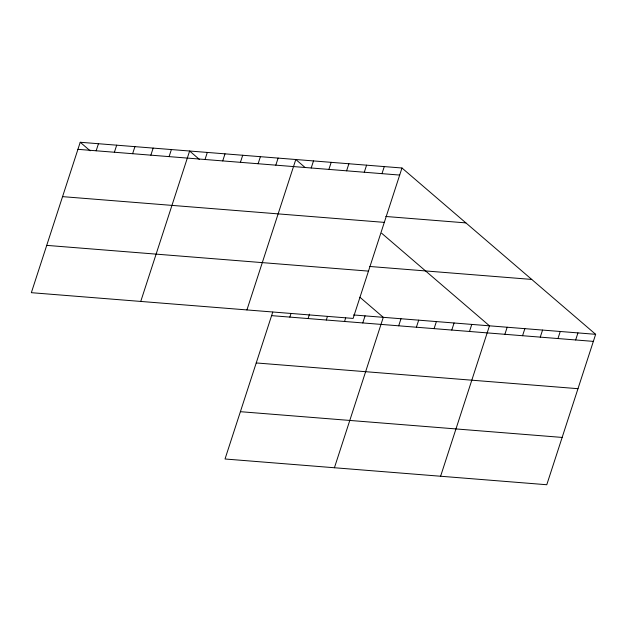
<?xml version="1.0" encoding="UTF-8"?>
<svg xmlns="http://www.w3.org/2000/svg" width="627" height="627" viewBox="0 0 627 627"><rect width="100%" height="100%" fill="white"/><g stroke="black" fill="none" stroke-linecap="round" stroke-linejoin="round"><path stroke-width="0.94" d="M80.225 142.266L31.35 292.684L353.103 318.422L401.978 168.005L80.225 142.266L90.163 150.801M96.158 150.786L98.455 143.724M114.396 152.243L116.693 145.182M132.626 153.701L134.923 146.64M150.856 155.167L153.153 148.097M169.094 156.625L171.39 149.555M140.746 301.438L189.62 151.013L199.558 159.556M205.021 159.493L207.318 152.432M222.718 160.912L225.015 153.85M240.415 162.33L242.712 155.261M258.112 163.741L260.409 156.679M275.809 165.16L278.106 158.098M246.928 309.926L295.803 159.509L305.028 167.44M311.204 167.989L313.492 160.927M272.745 312.113L225.022 458.995L546.775 484.734L595.65 334.316L401.978 168.005M328.901 169.408L331.189 162.338M289.831 317.097L290.983 313.571M346.59 170.818L348.886 163.757M308.069 318.555L309.503 314.143M364.287 172.237L366.583 165.175M326.299 320.021L327.443 316.486M381.984 173.655L384.28 166.586M344.529 321.479L345.681 317.944M362.767 322.936L365.063 315.875M334.418 467.75L383.293 317.333L359.859 297.206M398.694 325.805L400.99 318.743M416.391 327.223L418.687 320.162M434.088 328.642L436.384 321.573M451.785 330.053L454.081 322.991M469.482 331.471L471.778 324.41M440.601 476.238L489.468 325.821L381.663 233.244M504.876 334.301L507.165 327.239M522.565 335.719L524.862 328.658M540.262 337.13L542.559 330.068M557.959 338.549L560.256 331.487M575.657 339.967L577.953 332.898M77.928 149.328L399.681 175.066M385.793 216.48L465.892 222.891M62.559 196.635L384.312 222.373M369.679 266.467L531.735 279.43M46.719 245.376L368.472 271.115M353.542 314.95L595.65 334.316M271.601 315.64L593.354 341.378M256.231 362.947L577.984 388.685M240.392 411.688L562.145 437.427"/></g></svg>
